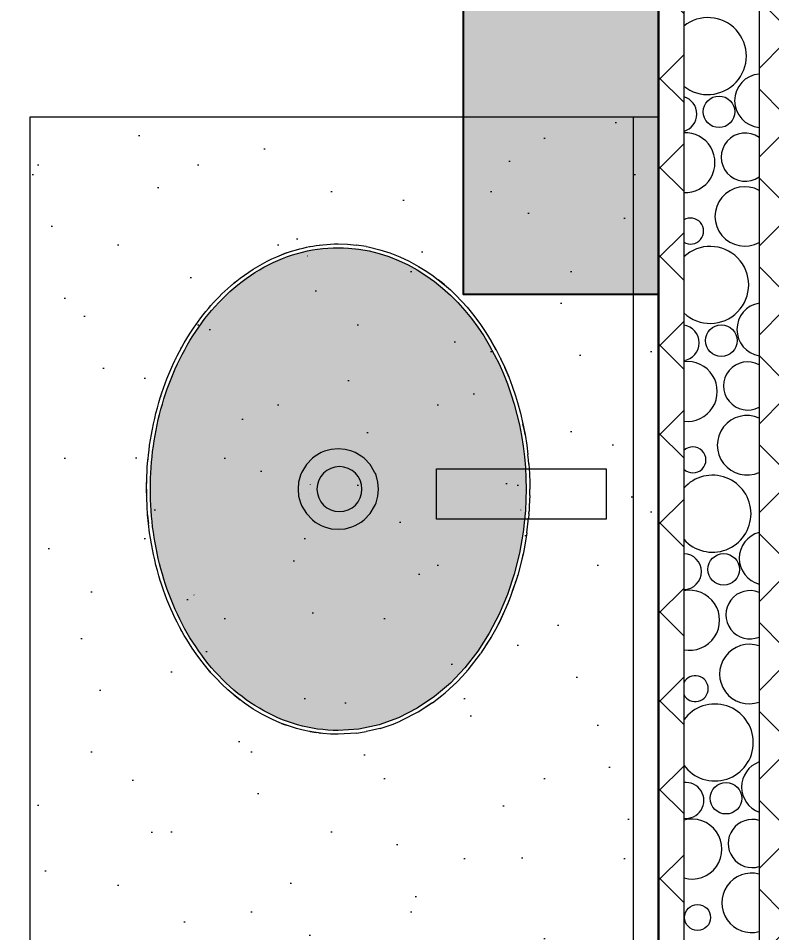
# Model space of a CAD drawing. Header units: metres. Extents: x -1783 to 21505, y -57 to 13660.
# Drawn here: x 12187.9 to 12247.8, y 11976.4 to 12049.1 of the extents above; entities that cross this region are included whole.
import ezdxf

# ---------------------------------------------------------------- set-up
doc = ezdxf.new("R2010")
doc.units = ezdxf.units.M
doc.header["$MEASUREMENT"] = 0
for name, color, linetype, lineweight in [('Bombeiro', 1, 'Continuous', 0), ('LOUCAS-METAIS.ARQ_Caneta_No__96', 252, 'Continuous', 0), ('PAREDE CONSTRUIR_Caneta_No__241', 7, 'Continuous', 13), ('PAREDE CONSTRUIR_Caneta_No__83', 84, 'Continuous', 0), ('PAREDE CONSTRUIR_Caneta_No__96', 252, 'Continuous', 0)]:
    doc.layers.add(name, color=color, linetype=linetype, lineweight=lineweight)
for name, color, linetype in [('colorida chamar atenção', 10, 'Continuous'), ('cotas', 7, 'Continuous'), ('COTAS EXECUTIVO.EXEC', 7, 'Continuous'), ('PAREDE CONSTRUIR', 7, 'Continuous')]:
    doc.layers.add(name, color=color, linetype=linetype)
for name, color, linetype, lineweight, true_color in [('LOUCAS-METAIS.ARQ_Caneta_No__13', 7, 'Continuous', 0, 0xaaaaaa), ('LOUCAS-METAIS.ARQ_Caneta_No__16', 7, 'Continuous', 0, 0xc9c9c9), ('LOUCAS-METAIS.ARQ_Caneta_No__19', 7, 'Continuous', 0, 0xe9e9e9)]:
    doc.layers.add(name, color=color, linetype=linetype, lineweight=lineweight, true_color=true_color)
doc.styles.add('R80', font='romans.shx', dxfattribs={"height": 10})
doc.dimstyles.new('1-50', dxfattribs={"dimtxt": 10, "dimasz": 5, "dimexe": 10, "dimexo": 10, "dimgap": 3, "dimtad": 1, "dimdec": 1, "dimrnd": 1, "dimdsep": 46, "dimtxsty": 'R80', "dimblk": 'DOT', "dimcen": 0, "dimclrd": 252, "dimclre": 252, "dimclrt": 252, "dimadec": 0, "dimazin": 0, "dimtfac": 1, "dimtdec": 1, "dimtix": 1, "dimtmove": 2, "dimatfit": 3, "dimldrblk": 'DOT', "dimfxl": 1, "dimtolj": 1, "dimarcsym": 0})
pattern_1 = [(45, (18585.2446, 16071.2687), (-3.535534, 3.535534), []), (135, (18585.2446, 16071.2687), (3.535534, 3.535534), [])]
pattern_2 = [(45, (18585.245, 16091.269), (-6.363961, 6.363961), [0, -6, 0, -9]), (110, (18605.245, 16091.269), (8.457234, 3.078181), [0, -4.4, 0, -7.6])]

# ---------------------------------------------------------------- blocks, each defined once
blk = doc.blocks.new('_Dot')
at = {"color": 0, "linetype": 'ByBlock', "lineweight": -2}
blk.add_line((-0.5, 0), (-1, 0), dxfattribs=at)
at = {"color": 0, "linetype": 'ByBlock', "const_width": 0.5}
blk.add_lwpolyline([(-0.25, 0, 1), (0.25, 0, 1)], format="xyb", close=True, dxfattribs=at)
blk = doc.blocks.new('*D7145')
at = {"layer": 'COTAS EXECUTIVO.EXEC', "color": 252, "lineweight": -2, "transparency": 16777216}
for p, q in [((12023.841, 12230.899), (13000.517, 12230.899)), ((12990.517, 12225.899), (12990.517, 11987.336)), ((12990.517, 11866.251), (12990.517, 11955.622)), ((12816.357, 11861.251), (13000.517, 11861.251))]:
    blk.add_line(p, q, dxfattribs=at)
at = {"layer": 'COTAS EXECUTIVO.EXEC', "color": 252, "lineweight": -2, "transparency": 16777216, "xscale": 5, "yscale": 5, "zscale": 5}
for p, rotation in [((12990.517, 12230.899), 90), ((12990.517, 11861.251), 270)]:
    blk.add_blockref('_Dot', p, dxfattribs=dict(at, rotation=rotation))
at = {"layer": 'COTAS EXECUTIVO.EXEC', "color": 252, "transparency": 16777216, "insert": (12990.517, 11971.479), "char_height": 10, "attachment_point": 5, "rotation": 90, "style": 'R80'}
blk.add_mtext('\\A1;370', dxfattribs=at)
blk = doc.blocks.new('*D7154')
at = {"layer": 'COTAS EXECUTIVO.EXEC', "color": 252, "lineweight": -2, "transparency": 16777216}
for p, q in [((12023.841, 12230.899), (12498.428, 12230.899)), ((12488.428, 12225.899), (12488.428, 12061.532)), ((12488.428, 11866.251), (12488.428, 12029.818)), ((12796.357, 11861.251), (12478.428, 11861.251))]:
    blk.add_line(p, q, dxfattribs=at)
at = {"layer": 'COTAS EXECUTIVO.EXEC', "color": 252, "lineweight": -2, "transparency": 16777216, "xscale": 5, "yscale": 5, "zscale": 5}
for p, rotation in [((12488.428, 12230.899), 90), ((12488.428, 11861.251), 270)]:
    blk.add_blockref('_Dot', p, dxfattribs=dict(at, rotation=rotation))
at = {"layer": 'COTAS EXECUTIVO.EXEC', "color": 252, "transparency": 16777216, "insert": (12488.428, 12045.675), "char_height": 10, "attachment_point": 5, "rotation": 90, "style": 'R80'}
blk.add_mtext('\\A1;370', dxfattribs=at)
blk = doc.blocks.new('*D7194')
at = {"layer": 'COTAS EXECUTIVO.EXEC', "color": 252, "lineweight": -2, "transparency": 16777216}
for p, q in [((12003.841, 12230.899), (11880.679, 12230.899)), ((11890.679, 12225.899), (11890.679, 12048.186)), ((11890.679, 11866.251), (11890.679, 12016.472)), ((12796.357, 11861.251), (11880.679, 11861.251))]:
    blk.add_line(p, q, dxfattribs=at)
at = {"layer": 'COTAS EXECUTIVO.EXEC', "color": 252, "lineweight": -2, "transparency": 16777216, "xscale": 5, "yscale": 5, "zscale": 5}
for p, rotation in [((11890.679, 12230.899), 90), ((11890.679, 11861.251), 270)]:
    blk.add_blockref('_Dot', p, dxfattribs=dict(at, rotation=rotation))
at = {"layer": 'COTAS EXECUTIVO.EXEC', "color": 252, "transparency": 16777216, "insert": (11890.679, 12032.329), "char_height": 10, "attachment_point": 5, "rotation": 90, "style": 'R80'}
blk.add_mtext('\\A1;370', dxfattribs=at)
blk = doc.blocks.new('*D7218')
at = {"layer": 'COTAS EXECUTIVO.EXEC', "color": 252, "lineweight": -2, "transparency": 16777216}
for p, q in [((12093.841, 12317.396), (12093.841, 12290.462)), ((12238.848, 12056.075), (12238.848, 12310.462)), ((12098.841, 12300.462), (12137.456, 12300.462)), ((12233.848, 12300.462), (12167.741, 12300.462))]:
    blk.add_line(p, q, dxfattribs=at)
at = {"layer": 'COTAS EXECUTIVO.EXEC', "color": 252, "lineweight": -2, "transparency": 16777216, "xscale": 5, "yscale": 5, "zscale": 5, "rotation": 180}
blk.add_blockref('_Dot', (12093.841, 12300.462), dxfattribs=at)
at = {"layer": 'COTAS EXECUTIVO.EXEC', "color": 252, "lineweight": -2, "transparency": 16777216, "xscale": 5, "yscale": 5, "zscale": 5}
blk.add_blockref('_Dot', (12238.848, 12300.462), dxfattribs=at)
at = {"layer": 'COTAS EXECUTIVO.EXEC', "color": 252, "transparency": 16777216, "insert": (12152.598, 12300.462), "char_height": 10, "attachment_point": 5, "style": 'R80'}
blk.add_mtext('\\A1;145', dxfattribs=at)
blk = doc.blocks.new('*D7219')
at = {"layer": 'COTAS EXECUTIVO.EXEC', "color": 252, "lineweight": -2, "transparency": 16777216}
for p, q in [((12238.848, 12056.075), (12238.848, 12310.462)), ((12248.848, 12056.075), (12248.848, 12310.462)), ((12233.848, 12300.462), (12228.848, 12300.462)), ((12238.848, 12300.462), (12248.848, 12300.462)), ((12253.848, 12300.462), (12258.848, 12300.462))]:
    blk.add_line(p, q, dxfattribs=at)
at = {"layer": 'COTAS EXECUTIVO.EXEC', "color": 252, "lineweight": -2, "transparency": 16777216, "xscale": 5, "yscale": 5, "zscale": 5}
blk.add_blockref('_Dot', (12238.848, 12300.462), dxfattribs=at)
at = {"layer": 'COTAS EXECUTIVO.EXEC', "color": 252, "lineweight": -2, "transparency": 16777216, "xscale": 5, "yscale": 5, "zscale": 5, "rotation": 180}
blk.add_blockref('_Dot', (12248.848, 12300.462), dxfattribs=at)
at = {"layer": 'COTAS EXECUTIVO.EXEC', "color": 252, "transparency": 16777216, "insert": (12221.127, 12300.462), "char_height": 10, "attachment_point": 5, "style": 'R80'}
blk.add_mtext('\\A1;10', dxfattribs=at)
blk = doc.blocks.new('*D7220')
at = {"layer": 'COTAS EXECUTIVO.EXEC', "color": 252, "lineweight": -2, "transparency": 16777216}
for p, q in [((12248.848, 12056.075), (12248.848, 12310.462)), ((12519.289, 12056.075), (12519.289, 12310.462)), ((12253.848, 12300.462), (12354.465, 12300.462)), ((12514.289, 12300.462), (12386.179, 12300.462))]:
    blk.add_line(p, q, dxfattribs=at)
at = {"layer": 'COTAS EXECUTIVO.EXEC', "color": 252, "lineweight": -2, "transparency": 16777216, "xscale": 5, "yscale": 5, "zscale": 5, "rotation": 180}
blk.add_blockref('_Dot', (12248.848, 12300.462), dxfattribs=at)
at = {"layer": 'COTAS EXECUTIVO.EXEC', "color": 252, "lineweight": -2, "transparency": 16777216, "xscale": 5, "yscale": 5, "zscale": 5}
blk.add_blockref('_Dot', (12519.289, 12300.462), dxfattribs=at)
at = {"layer": 'COTAS EXECUTIVO.EXEC', "color": 252, "transparency": 16777216, "insert": (12370.322, 12300.462), "char_height": 10, "attachment_point": 5, "style": 'R80'}
blk.add_mtext('\\A1;270', dxfattribs=at)
blk = doc.blocks.new('*D7228')
at = {"layer": 'COTAS EXECUTIVO.EXEC', "color": 252, "lineweight": -2, "transparency": 16777216}
for p, q in [((12913.841, 12036.075), (12913.841, 11758.568)), ((12093.844, 11851.251), (12093.844, 11758.568)), ((12098.844, 11768.568), (12474.239, 11768.568)), ((12908.841, 11768.568), (12505.954, 11768.568))]:
    blk.add_line(p, q, dxfattribs=at)
at = {"layer": 'COTAS EXECUTIVO.EXEC', "color": 252, "lineweight": -2, "transparency": 16777216, "xscale": 5, "yscale": 5, "zscale": 5, "rotation": 180}
blk.add_blockref('_Dot', (12093.844, 11768.568), dxfattribs=at)
at = {"layer": 'COTAS EXECUTIVO.EXEC', "color": 252, "lineweight": -2, "transparency": 16777216, "xscale": 5, "yscale": 5, "zscale": 5}
blk.add_blockref('_Dot', (12913.841, 11768.568), dxfattribs=at)
at = {"layer": 'COTAS EXECUTIVO.EXEC', "color": 252, "transparency": 16777216, "insert": (12490.096, 11768.568), "char_height": 10, "attachment_point": 5, "style": 'R80'}
blk.add_mtext('\\A1;820', dxfattribs=at)
blk = doc.blocks.new('*D7232')
at = {"layer": 'COTAS EXECUTIVO.EXEC', "color": 252, "lineweight": -2, "transparency": 16777216}
for p, q in [((12238.848, 12036.075), (12238.848, 11779.284)), ((12093.844, 11851.251), (12093.844, 11779.284)), ((12098.844, 11789.284), (12137.457, 11789.284)), ((12233.848, 11789.284), (12167.743, 11789.284))]:
    blk.add_line(p, q, dxfattribs=at)
at = {"layer": 'COTAS EXECUTIVO.EXEC', "color": 252, "lineweight": -2, "transparency": 16777216, "xscale": 5, "yscale": 5, "zscale": 5, "rotation": 180}
blk.add_blockref('_Dot', (12093.844, 11789.284), dxfattribs=at)
at = {"layer": 'COTAS EXECUTIVO.EXEC', "color": 252, "lineweight": -2, "transparency": 16777216, "xscale": 5, "yscale": 5, "zscale": 5}
blk.add_blockref('_Dot', (12238.848, 11789.284), dxfattribs=at)
at = {"layer": 'COTAS EXECUTIVO.EXEC', "color": 252, "transparency": 16777216, "insert": (12152.6, 11789.284), "char_height": 10, "attachment_point": 5, "style": 'R80'}
blk.add_mtext('\\A1;145', dxfattribs=at)
blk = doc.blocks.new('*D7233')
at = {"layer": 'COTAS EXECUTIVO.EXEC', "color": 252, "lineweight": -2, "transparency": 16777216}
for p, q in [((12238.848, 12036.075), (12238.848, 11779.284)), ((12248.848, 12036.075), (12248.848, 11779.284)), ((12233.848, 11789.284), (12228.848, 11789.284)), ((12238.848, 11789.284), (12248.848, 11789.284)), ((12253.848, 11789.284), (12258.848, 11789.284))]:
    blk.add_line(p, q, dxfattribs=at)
at = {"layer": 'COTAS EXECUTIVO.EXEC', "color": 252, "lineweight": -2, "transparency": 16777216, "xscale": 5, "yscale": 5, "zscale": 5}
blk.add_blockref('_Dot', (12238.848, 11789.284), dxfattribs=at)
at = {"layer": 'COTAS EXECUTIVO.EXEC', "color": 252, "lineweight": -2, "transparency": 16777216, "xscale": 5, "yscale": 5, "zscale": 5, "rotation": 180}
blk.add_blockref('_Dot', (12248.848, 11789.284), dxfattribs=at)
at = {"layer": 'COTAS EXECUTIVO.EXEC', "color": 252, "transparency": 16777216, "insert": (12221.127, 11789.284), "char_height": 10, "attachment_point": 5, "style": 'R80'}
blk.add_mtext('\\A1;10', dxfattribs=at)
blk = doc.blocks.new('*D7234')
at = {"layer": 'COTAS EXECUTIVO.EXEC', "color": 252, "lineweight": -2, "transparency": 16777216}
for p, q in [((12248.848, 12036.075), (12248.848, 11779.284)), ((12519.289, 12036.075), (12519.289, 11779.284)), ((12253.848, 11789.284), (12354.465, 11789.284)), ((12514.289, 11789.284), (12386.179, 11789.284))]:
    blk.add_line(p, q, dxfattribs=at)
at = {"layer": 'COTAS EXECUTIVO.EXEC', "color": 252, "lineweight": -2, "transparency": 16777216, "xscale": 5, "yscale": 5, "zscale": 5, "rotation": 180}
blk.add_blockref('_Dot', (12248.848, 11789.284), dxfattribs=at)
at = {"layer": 'COTAS EXECUTIVO.EXEC', "color": 252, "lineweight": -2, "transparency": 16777216, "xscale": 5, "yscale": 5, "zscale": 5}
blk.add_blockref('_Dot', (12519.289, 11789.284), dxfattribs=at)
at = {"layer": 'COTAS EXECUTIVO.EXEC', "color": 252, "transparency": 16777216, "insert": (12370.322, 11789.284), "char_height": 10, "attachment_point": 5, "style": 'R80'}
blk.add_mtext('\\A1;270', dxfattribs=at)
blk = doc.blocks.new('*D7273')
at = {"layer": 'COTAS EXECUTIVO.EXEC', "color": 252, "lineweight": -2, "transparency": 16777216}
for p, q in [((12228.848, 12240.899), (12228.848, 12290.293)), ((12238.848, 12056.075), (12238.848, 12290.293)), ((12223.848, 12280.293), (12218.848, 12280.293)), ((12228.848, 12280.293), (12238.848, 12280.293)), ((12243.848, 12280.293), (12248.848, 12280.293))]:
    blk.add_line(p, q, dxfattribs=at)
at = {"layer": 'COTAS EXECUTIVO.EXEC', "color": 252, "lineweight": -2, "transparency": 16777216, "xscale": 5, "yscale": 5, "zscale": 5}
blk.add_blockref('_Dot', (12228.848, 12280.293), dxfattribs=at)
at = {"layer": 'COTAS EXECUTIVO.EXEC', "color": 252, "lineweight": -2, "transparency": 16777216, "xscale": 5, "yscale": 5, "zscale": 5, "rotation": 180}
blk.add_blockref('_Dot', (12238.848, 12280.293), dxfattribs=at)
at = {"layer": 'COTAS EXECUTIVO.EXEC', "color": 252, "transparency": 16777216, "insert": (12211.127, 12280.293), "char_height": 10, "attachment_point": 5, "style": 'R80'}
blk.add_mtext('\\A1;10', dxfattribs=at)
blk = doc.blocks.new('*D7281')
at = {"layer": 'COTAS EXECUTIVO.EXEC', "color": 252, "lineweight": -2, "transparency": 16777216}
for p, q in [((12248.848, 12056.075), (12248.848, 12283.293)), ((12258.537, 12240.899), (12258.537, 12283.293)), ((12243.848, 12273.293), (12238.848, 12273.293)), ((12248.848, 12273.293), (12258.537, 12273.293)), ((12263.537, 12273.293), (12268.537, 12273.293))]:
    blk.add_line(p, q, dxfattribs=at)
at = {"layer": 'COTAS EXECUTIVO.EXEC', "color": 252, "lineweight": -2, "transparency": 16777216, "xscale": 5, "yscale": 5, "zscale": 5}
blk.add_blockref('_Dot', (12248.848, 12273.293), dxfattribs=at)
at = {"layer": 'COTAS EXECUTIVO.EXEC', "color": 252, "lineweight": -2, "transparency": 16777216, "xscale": 5, "yscale": 5, "zscale": 5, "rotation": 180}
blk.add_blockref('_Dot', (12258.537, 12273.293), dxfattribs=at)
at = {"layer": 'COTAS EXECUTIVO.EXEC', "color": 252, "transparency": 16777216, "insert": (12260.316, 12280.293), "char_height": 10, "attachment_point": 5, "style": 'R80'}
blk.add_mtext('\\A1;10', dxfattribs=at)
blk = doc.blocks.new('iluminação')
at = {"layer": 'colorida chamar atenção'}
blk.add_hatch(color=256, dxfattribs=at).paths.add_polyline_path([(15.521, 37.501), (0, 37.501), (0, 0), (15.521, 0)])
blk.add_lwpolyline([(0, 37.501), (15.521, 37.501), (15.521, 0), (0, 0)], close=True, dxfattribs=at)
blk.add_circle((7.761, 44.38), 6.88, dxfattribs=at)
blk = doc.blocks.new('*X55')
at = {"layer": 'PAREDE CONSTRUIR_Caneta_No__96', "color": 252, "linetype": 'Continuous', "lineweight": 0}
for centre, radius in [((-63.41591, -40.29609), 0.01254), ((-63.41406, -40.47809), 0.01254), ((-63.4122, -40.66009), 0.01254), ((-63.41035, -40.84208), 0.01254), ((-63.43298, -40.93693), 0.01034)]:
    blk.add_circle(centre, radius, dxfattribs=at)
for centre, radius, start, end in [((-63.42478, -40.25177), 0.03061, 231.17049, 128.82949), ((-63.38223, -40.28723), 0.02128, 94.69618, 265.30379), ((-63.44783, -40.29787), 0.01429, 285.65983, 74.34014), ((-63.44299, -40.33654), 0.02385, 267.66271, 92.33727), ((-63.39498, -40.33213), 0.01918, 54.96261, 305.03737), ((-63.39549, -40.37931), 0.02365, 60.85653, 299.14345), ((-63.43854, -40.39094), 0.01034, 238.32517, 121.67481), ((-63.42292, -40.43377), 0.03061, 226.56149, 133.43849), ((-63.38037, -40.46922), 0.02128, 99.73005, 260.26993), ((-63.44597, -40.47986), 0.01429, 278.06136, 81.93862), ((-63.44114, -40.51853), 0.02385, 263.19436, 96.80562), ((-63.39312, -40.51413), 0.01918, 61.48139, 298.51858), ((-63.39363, -40.56131), 0.02365, 65.88143, 294.11855), ((-63.43668, -40.57293), 0.01034, 225.21741, 134.78257), ((-63.42107, -40.61576), 0.03061, 221.56994, 138.43004), ((-63.37852, -40.65122), 0.02128, 104.84118, 255.1588), ((-63.44412, -40.66186), 0.01429, 270.60399, 89.39599), ((-63.43929, -40.70053), 0.02385, 258.68392, 101.31606), ((-63.39127, -40.69612), 0.01918, 67.61816, 292.38182), ((-63.39178, -40.7433), 0.02365, 70.71578, 289.2842), ((-63.43483, -40.75493), 0.01034, 207.90323, 152.09675), ((-63.41922, -40.79776), 0.03061, 216.02924, 143.97073), ((-63.37666, -40.83322), 0.02128, 110.07652, 249.92346), ((-63.44226, -40.84386), 0.01429, 263.15691, 96.84306), ((-63.43743, -40.88253), 0.02385, 254.10109, 105.89889), ((-63.38942, -40.87812), 0.01918, 73.4943, 286.50567), ((-63.38993, -40.9253), 0.02365, 75.41105, 284.58892)]:
    blk.add_arc(centre, radius, start, end, dxfattribs=at)
blk = doc.blocks.new('Tap 26')
at = {"layer": 'LOUCAS-METAIS.ARQ_Caneta_No__96', "color": 252, "linetype": 'Continuous', "lineweight": 0, "flags": 128}
blk.add_lwpolyline([(-0.02, -0.115), (0.02, -0.115), (0.02, 0.02), (-0.02, 0.02)], close=True, dxfattribs=at)
blk = doc.blocks.new('Cuba deca Oval 40x30(1)')
at = {"layer": 'LOUCAS-METAIS.ARQ_Caneta_No__19', "linetype": 'Continuous', "lineweight": 0, "true_color": 0x747474}
blk.add_hatch(color=8, dxfattribs=at).paths.add_polyline_path([(0.00757, 0.11996), (0.01009, 0.11211), (0.01312, 0.10444), (0.01665, 0.09697), (0.02064, 0.08971), (0.02507, 0.08271), (0.02992, 0.07595), (0.03515, 0.06947), (0.04075, 0.06328), (0.04667, 0.05737), (0.05291, 0.05176), (0.05942, 0.04646), (0.0662, 0.04146), (0.07322, 0.03676), (0.08045, 0.03238), (0.08788, 0.0283), (0.09549, 0.02453), (0.10326, 0.02107), (0.11117, 0.01792), (0.11921, 0.01507), (0.12736, 0.01253), (0.13561, 0.01029), (0.14395, 0.00835), (0.15235, 0.00671), (0.16081, 0.00537), (0.16932, 0.00433), (0.17787, 0.00359), (0.18642, 0.00315), (0.195, 0.003), (0.21214, 0.00359), (0.22919, 0.00537), (0.24606, 0.00835), (0.26264, 0.01253), (0.27883, 0.01792), (0.29451, 0.02453), (0.30955, 0.03238), (0.3238, 0.04146), (0.33709, 0.05176), (0.34926, 0.06328), (0.36008, 0.07596), (0.36936, 0.08972), (0.37688, 0.10444), (0.38243, 0.11996), (0.38584, 0.13605), (0.387, 0.15249), (0.38693, 0.15662), (0.38671, 0.16075), (0.38635, 0.16487), (0.38584, 0.16896), (0.3852, 0.17302), (0.38441, 0.17705), (0.38349, 0.18106), (0.38243, 0.18504), (0.38124, 0.18898), (0.37991, 0.19289), (0.37846, 0.19675), (0.37688, 0.20056), (0.37518, 0.20432), (0.37335, 0.20803), (0.37142, 0.21169), (0.36936, 0.21528), (0.3672, 0.21882), (0.36493, 0.22229), (0.36256, 0.2257), (0.36008, 0.22905), (0.35751, 0.23232), (0.35485, 0.23553), (0.35209, 0.23866), (0.34925, 0.24172), (0.34633, 0.24471), (0.34333, 0.24763), (0.34025, 0.25047), (0.33709, 0.25324), (0.33387, 0.25593), (0.33057, 0.25854), (0.32722, 0.26108), (0.3238, 0.26354), (0.32032, 0.26593), (0.31678, 0.26824), (0.31319, 0.27047), (0.30955, 0.27262), (0.30586, 0.2747), (0.30212, 0.2767), (0.29834, 0.27862), (0.29451, 0.28047), (0.29065, 0.28224), (0.28674, 0.28393), (0.2828, 0.28554), (0.27883, 0.28708), (0.27483, 0.28854), (0.27079, 0.28993), (0.26673, 0.29124), (0.26264, 0.29247), (0.25852, 0.29363), (0.25439, 0.29471), (0.25023, 0.29572), (0.24605, 0.29665), (0.24186, 0.29751), (0.23765, 0.29829), (0.23342, 0.29899), (0.22919, 0.29963), (0.22494, 0.30018), (0.22068, 0.30067), (0.21641, 0.30107), (0.21214, 0.30141), (0.20786, 0.30167), (0.20358, 0.30185), (0.19929, 0.30196), (0.195, 0.302), (0.19285, 0.30199), (0.1907, 0.30196), (0.18642, 0.30185), (0.18213, 0.30167), (0.17786, 0.30141), (0.17358, 0.30107), (0.16931, 0.30066), (0.16505, 0.30018), (0.1608, 0.29962), (0.15657, 0.29899), (0.15234, 0.29829), (0.14813, 0.2975), (0.14394, 0.29665), (0.13976, 0.29572), (0.1356, 0.29471), (0.13147, 0.29363), (0.12735, 0.29247), (0.12326, 0.29124), (0.1192, 0.28993), (0.11517, 0.28854), (0.11116, 0.28708), (0.10719, 0.28554), (0.10325, 0.28392), (0.09935, 0.28223), (0.09548, 0.28046), (0.09166, 0.27862), (0.08787, 0.27669), (0.08414, 0.27469), (0.08044, 0.27262), (0.0768, 0.27046), (0.07321, 0.26823), (0.06968, 0.26592), (0.0662, 0.26354), (0.06278, 0.26108), (0.05942, 0.25854), (0.05613, 0.25592), (0.0529, 0.25323), (0.04975, 0.25047), (0.04667, 0.24762), (0.04366, 0.24471), (0.04074, 0.24172), (0.0379, 0.23865), (0.03515, 0.23552), (0.03248, 0.23231), (0.02991, 0.22904), (0.02744, 0.2257), (0.02507, 0.22229), (0.0228, 0.21881), (0.02063, 0.21528), (0.01858, 0.21168), (0.01664, 0.20803), (0.01482, 0.20432), (0.01312, 0.20055), (0.01154, 0.19674), (0.01008, 0.19288), (0.00876, 0.18897), (0.00757, 0.18503), (0.00651, 0.18105), (0.00559, 0.17704), (0.0048, 0.17301), (0.00416, 0.16895), (0.00365, 0.16486), (0.00329, 0.16075), (0.00307, 0.15662), (0.003, 0.15249), (0.00307, 0.14838), (0.00329, 0.14425), (0.00416, 0.13604), (0.00559, 0.12795)])
at = {"layer": 'LOUCAS-METAIS.ARQ_Caneta_No__96', "color": 252, "linetype": 'Continuous', "lineweight": 0}
for p, q in [((0.13875, 0.29856), (0.13452, 0.29753)), ((0.143, 0.29952), (0.13875, 0.29856)), ((0.14727, 0.30039), (0.143, 0.29952)), ((0.15156, 0.30119), (0.14727, 0.30039)), ((0.1487, 0.30067), (0.14727, 0.30039)), ((0.15234, 0.29829), (0.14813, 0.2975)), ((0.15156, 0.30119), (0.1487, 0.30067)), ((0.15586, 0.30192), (0.15156, 0.30119)), ((0.15657, 0.29899), (0.15234, 0.29829)), ((0.16018, 0.30257), (0.15586, 0.30192)), ((0.1608, 0.29962), (0.15657, 0.29899)), ((0.16392, 0.30306), (0.16018, 0.30257)), ((0.16505, 0.30018), (0.1608, 0.29962)), ((0.16766, 0.3035), (0.16392, 0.30306)), ((0.16931, 0.30066), (0.16505, 0.30018)), ((0.17107, 0.30385), (0.16766, 0.3035)), ((0.17358, 0.30107), (0.16931, 0.30066)), ((0.17447, 0.30416), (0.17107, 0.30385)), ((0.17175, 0.30392), (0.17107, 0.30385)), ((0.17786, 0.30141), (0.17358, 0.30107)), ((0.17789, 0.30442), (0.17447, 0.30416)), ((0.17501, 0.3042), (0.17485, 0.30419)), ((0.17508, 0.30421), (0.17501, 0.3042)), ((0.18213, 0.30167), (0.17786, 0.30141)), ((0.1813, 0.30463), (0.17789, 0.30442)), ((0.18472, 0.30479), (0.1813, 0.30463)), ((0.18642, 0.30185), (0.18213, 0.30167)), ((0.18814, 0.30491), (0.18472, 0.30479)), ((0.1907, 0.30196), (0.18642, 0.30185)), ((0.19157, 0.30498), (0.18814, 0.30491)), ((0.18991, 0.30495), (0.18971, 0.30494)), ((0.18991, 0.30495), (0.19047, 0.30495)), ((0.19285, 0.30199), (0.1907, 0.30196)), ((0.195, 0.305), (0.19157, 0.30498)), ((0.195, 0.302), (0.19285, 0.30199)), ((0.195, 0.305), (0.20009, 0.30495)), ((0.20186, 0.30491), (0.195, 0.305)), ((0.19929, 0.30196), (0.195, 0.302)), ((0.20358, 0.30185), (0.19929, 0.30196)), ((0.20058, 0.30492), (0.20009, 0.30495)), ((0.2087, 0.30463), (0.20186, 0.30491)), ((0.20786, 0.30167), (0.20358, 0.30185)), ((0.21214, 0.30141), (0.20786, 0.30167)), ((0.21553, 0.30416), (0.2087, 0.30463)), ((0.21641, 0.30107), (0.21214, 0.30141)), ((0.21499, 0.3042), (0.2147, 0.30422)), ((0.21529, 0.30418), (0.21499, 0.3042)), ((0.21553, 0.30416), (0.21826, 0.30392)), ((0.22234, 0.3035), (0.21553, 0.30416)), ((0.22068, 0.30067), (0.21641, 0.30107)), ((0.21826, 0.30392), (0.22234, 0.3035)), ((0.22494, 0.30018), (0.22068, 0.30067)), ((0.22982, 0.30257), (0.22234, 0.3035)), ((0.22919, 0.29963), (0.22494, 0.30018)), ((0.23342, 0.29899), (0.22919, 0.29963)), ((0.23414, 0.30192), (0.22982, 0.30257)), ((0.23765, 0.29829), (0.23342, 0.29899)), ((0.23844, 0.30119), (0.23414, 0.30192)), ((0.24186, 0.29751), (0.23765, 0.29829)), ((0.2413, 0.30067), (0.23844, 0.30119)), ((0.24273, 0.30039), (0.23844, 0.30119)), ((0.24273, 0.30039), (0.2413, 0.30067)), ((0.247, 0.29952), (0.24273, 0.30039)), ((0.25125, 0.29856), (0.247, 0.29952)), ((0.25548, 0.29753), (0.25125, 0.29856)), ((0.11472, 0.29156), (0.11096, 0.29021)), ((0.11849, 0.29285), (0.11472, 0.29156)), ((0.1223, 0.29408), (0.11849, 0.29285)), ((0.12326, 0.29124), (0.1192, 0.28993)), ((0.12104, 0.29368), (0.12083, 0.2936)), ((0.12104, 0.29368), (0.12151, 0.29382)), ((0.12612, 0.29523), (0.1223, 0.29408)), ((0.12735, 0.29247), (0.12326, 0.29124)), ((0.13031, 0.29642), (0.12612, 0.29523)), ((0.13147, 0.29363), (0.12735, 0.29247)), ((0.13452, 0.29753), (0.13031, 0.29642)), ((0.1356, 0.29471), (0.13147, 0.29363)), ((0.13976, 0.29572), (0.1356, 0.29471)), ((0.14394, 0.29665), (0.13976, 0.29572)), ((0.14813, 0.2975), (0.14394, 0.29665)), ((0.24605, 0.29665), (0.24186, 0.29751)), ((0.25023, 0.29572), (0.24605, 0.29665)), ((0.25439, 0.29471), (0.25023, 0.29572)), ((0.25852, 0.29363), (0.25439, 0.29471)), ((0.25969, 0.29642), (0.25548, 0.29753)), ((0.26264, 0.29247), (0.25852, 0.29363)), ((0.26388, 0.29523), (0.25969, 0.29642)), ((0.26673, 0.29124), (0.26264, 0.29247)), ((0.2677, 0.29408), (0.26388, 0.29523)), ((0.27079, 0.28993), (0.26673, 0.29124)), ((0.27151, 0.29285), (0.2677, 0.29408)), ((0.26848, 0.29383), (0.26896, 0.29368)), ((0.26918, 0.2936), (0.26896, 0.29368)), ((0.27528, 0.29156), (0.27151, 0.29285)), ((0.27904, 0.29021), (0.27528, 0.29156)), ((0.09624, 0.28412), (0.09264, 0.28244)), ((0.09987, 0.28574), (0.09624, 0.28412)), ((0.10325, 0.28392), (0.09935, 0.28223)), ((0.10354, 0.2873), (0.09987, 0.28574)), ((0.10719, 0.28554), (0.10325, 0.28392)), ((0.10724, 0.28878), (0.10354, 0.2873)), ((0.10427, 0.2876), (0.10354, 0.2873)), ((0.10594, 0.28827), (0.10427, 0.2876)), ((0.10609, 0.28833), (0.10594, 0.28827)), ((0.11116, 0.28708), (0.10719, 0.28554)), ((0.11096, 0.29021), (0.10724, 0.28878)), ((0.11517, 0.28854), (0.11116, 0.28708)), ((0.1192, 0.28993), (0.11517, 0.28854)), ((0.27483, 0.28854), (0.27079, 0.28993)), ((0.27883, 0.28708), (0.27483, 0.28854)), ((0.2828, 0.28554), (0.27883, 0.28708)), ((0.28276, 0.28878), (0.27904, 0.29021)), ((0.28646, 0.2873), (0.28276, 0.28878)), ((0.28674, 0.28393), (0.2828, 0.28554)), ((0.28406, 0.28827), (0.28391, 0.28832)), ((0.28573, 0.2876), (0.28406, 0.28827)), ((0.28646, 0.2873), (0.28573, 0.2876)), ((0.29013, 0.28574), (0.28646, 0.2873)), ((0.29065, 0.28224), (0.28674, 0.28393)), ((0.29376, 0.28412), (0.29013, 0.28574)), ((0.29736, 0.28244), (0.29376, 0.28412)), ((0.08207, 0.27698), (0.07863, 0.27503)), ((0.08556, 0.27887), (0.08207, 0.27698)), ((0.08344, 0.27773), (0.08207, 0.27698)), ((0.08556, 0.27887), (0.08344, 0.27773)), ((0.08787, 0.27669), (0.08414, 0.27469)), ((0.08908, 0.28069), (0.08556, 0.27887)), ((0.09166, 0.27862), (0.08787, 0.27669)), ((0.09264, 0.28244), (0.08908, 0.28069)), ((0.09132, 0.2818), (0.09089, 0.28158)), ((0.09153, 0.28189), (0.09132, 0.2818)), ((0.09548, 0.28046), (0.09166, 0.27862)), ((0.09935, 0.28223), (0.09548, 0.28046)), ((0.29451, 0.28047), (0.29065, 0.28224)), ((0.29834, 0.27862), (0.29451, 0.28047)), ((0.30092, 0.28069), (0.29736, 0.28244)), ((0.30212, 0.2767), (0.29834, 0.27862)), ((0.29868, 0.2818), (0.29847, 0.28189)), ((0.2991, 0.28158), (0.29868, 0.2818)), ((0.30444, 0.27887), (0.30092, 0.28069)), ((0.30586, 0.2747), (0.30212, 0.2767)), ((0.30793, 0.27698), (0.30444, 0.27887)), ((0.30656, 0.27773), (0.30444, 0.27887)), ((0.30793, 0.27698), (0.30656, 0.27773)), ((0.31137, 0.27503), (0.30793, 0.27698)), ((0.07187, 0.27093), (0.06856, 0.26879)), ((0.07523, 0.27302), (0.07187, 0.27093)), ((0.0768, 0.27046), (0.07321, 0.26823)), ((0.07863, 0.27503), (0.07523, 0.27302)), ((0.08044, 0.27262), (0.0768, 0.27046)), ((0.07729, 0.27425), (0.07708, 0.27411)), ((0.07729, 0.27425), (0.07772, 0.2745)), ((0.08414, 0.27469), (0.08044, 0.27262)), ((0.30955, 0.27262), (0.30586, 0.2747)), ((0.31319, 0.27047), (0.30955, 0.27262)), ((0.31477, 0.27302), (0.31137, 0.27503)), ((0.31229, 0.27449), (0.31271, 0.27425)), ((0.31292, 0.27412), (0.31271, 0.27425)), ((0.31678, 0.26824), (0.31319, 0.27047)), ((0.31813, 0.27093), (0.31477, 0.27302)), ((0.32144, 0.26879), (0.31813, 0.27093)), ((0.05882, 0.26186), (0.0563, 0.2599)), ((0.06138, 0.26377), (0.05882, 0.26186)), ((0.06398, 0.26564), (0.06138, 0.26377)), ((0.0662, 0.26354), (0.06278, 0.26108)), ((0.06625, 0.26723), (0.06398, 0.26564)), ((0.06968, 0.26592), (0.0662, 0.26354)), ((0.06856, 0.26879), (0.06625, 0.26723)), ((0.07321, 0.26823), (0.06968, 0.26592)), ((0.279, 0.26735), (0.27927, 0.26724)), ((0.32032, 0.26593), (0.31678, 0.26824)), ((0.3238, 0.26354), (0.32032, 0.26593)), ((0.32602, 0.26564), (0.32144, 0.26879)), ((0.32722, 0.26108), (0.3238, 0.26354)), ((0.33118, 0.26186), (0.32602, 0.26564)), ((0.33619, 0.2579), (0.33118, 0.26186)), ((0.05136, 0.25586), (0.04895, 0.25377)), ((0.05031, 0.25496), (0.0499, 0.25459)), ((0.05031, 0.25496), (0.05044, 0.25506)), ((0.05381, 0.2579), (0.05136, 0.25586)), ((0.05613, 0.25592), (0.0529, 0.25323)), ((0.0563, 0.2599), (0.05381, 0.2579)), ((0.05942, 0.25854), (0.05613, 0.25592)), ((0.06278, 0.26108), (0.05942, 0.25854)), ((0.33057, 0.25854), (0.32722, 0.26108)), ((0.33387, 0.25593), (0.33057, 0.25854)), ((0.33709, 0.25324), (0.33387, 0.25593)), ((0.34105, 0.25377), (0.33619, 0.2579)), ((0.3392, 0.25534), (0.33969, 0.25496)), ((0.34049, 0.25425), (0.33969, 0.25496)), ((0.04426, 0.24947), (0.04198, 0.24726)), ((0.04667, 0.24762), (0.04366, 0.24471)), ((0.04658, 0.25164), (0.04426, 0.24947)), ((0.04625, 0.25134), (0.04658, 0.25164)), ((0.04895, 0.25377), (0.04658, 0.25164)), ((0.04975, 0.25047), (0.04667, 0.24762)), ((0.0529, 0.25323), (0.04975, 0.25047)), ((0.34025, 0.25047), (0.33709, 0.25324)), ((0.34333, 0.24763), (0.34025, 0.25047)), ((0.34375, 0.25134), (0.34105, 0.25377)), ((0.34574, 0.24947), (0.34105, 0.25377)), ((0.34633, 0.24471), (0.34333, 0.24763)), ((0.34574, 0.24947), (0.34375, 0.25134)), ((0.35026, 0.24501), (0.34574, 0.24947)), ((0.3477, 0.24753), (0.34899, 0.24629)), ((0.03542, 0.24038), (0.03332, 0.238)), ((0.03756, 0.24271), (0.03542, 0.24038)), ((0.03974, 0.24501), (0.03756, 0.24271)), ((0.04074, 0.24172), (0.0379, 0.23865)), ((0.04198, 0.24726), (0.03974, 0.24501)), ((0.04366, 0.24471), (0.04074, 0.24172)), ((0.04101, 0.24629), (0.04089, 0.24616)), ((0.04101, 0.24629), (0.04123, 0.2465)), ((0.34925, 0.24172), (0.34633, 0.24471)), ((0.34933, 0.24592), (0.34899, 0.24629)), ((0.35209, 0.23866), (0.34925, 0.24172)), ((0.35459, 0.24038), (0.35026, 0.24501)), ((0.35872, 0.23558), (0.35459, 0.24038)), ((0.02929, 0.23313), (0.02736, 0.23063)), ((0.03128, 0.23558), (0.02929, 0.23313)), ((0.03071, 0.23488), (0.03128, 0.23558)), ((0.03332, 0.238), (0.03128, 0.23558)), ((0.03243, 0.23695), (0.03204, 0.23648)), ((0.03249, 0.23702), (0.03243, 0.23695)), ((0.03515, 0.23552), (0.03248, 0.23231)), ((0.0379, 0.23865), (0.03515, 0.23552)), ((0.35485, 0.23553), (0.35209, 0.23866)), ((0.35751, 0.23232), (0.35485, 0.23553)), ((0.35757, 0.23695), (0.35709, 0.23747)), ((0.35843, 0.23592), (0.35757, 0.23695)), ((0.36264, 0.23063), (0.35872, 0.23558)), ((0.35872, 0.23558), (0.35929, 0.23488)), ((0.35929, 0.23488), (0.36264, 0.23063)), ((0.02481, 0.22718), (0.02238, 0.22366)), ((0.02468, 0.22699), (0.02466, 0.22696)), ((0.02468, 0.22699), (0.02469, 0.227)), ((0.02736, 0.23063), (0.02481, 0.22718)), ((0.02744, 0.2257), (0.02507, 0.22229)), ((0.02991, 0.22904), (0.02744, 0.2257)), ((0.03248, 0.23231), (0.02991, 0.22904)), ((0.36008, 0.22905), (0.35751, 0.23232)), ((0.36256, 0.2257), (0.36008, 0.22905)), ((0.36493, 0.22229), (0.36256, 0.2257)), ((0.36519, 0.22718), (0.36264, 0.23063)), ((0.36762, 0.22366), (0.36519, 0.22718)), ((0.02005, 0.22008), (0.01783, 0.21643)), ((0.02238, 0.22366), (0.02005, 0.22008)), ((0.0228, 0.21881), (0.02063, 0.21528)), ((0.02507, 0.22229), (0.0228, 0.21881)), ((0.3672, 0.21882), (0.36493, 0.22229)), ((0.36936, 0.21528), (0.3672, 0.21882)), ((0.36995, 0.22008), (0.36762, 0.22366)), ((0.37217, 0.21643), (0.36995, 0.22008)), ((0.01575, 0.21276), (0.01379, 0.20904)), ((0.01783, 0.21643), (0.01575, 0.21276)), ((0.01858, 0.21168), (0.01664, 0.20803)), ((0.02063, 0.21528), (0.01858, 0.21168)), ((0.37142, 0.21169), (0.36936, 0.21528)), ((0.37335, 0.20803), (0.37142, 0.21169)), ((0.37425, 0.21276), (0.37217, 0.21643)), ((0.37621, 0.20904), (0.37425, 0.21276)), ((0.01195, 0.20526), (0.01023, 0.20143)), ((0.01379, 0.20904), (0.01195, 0.20526)), ((0.01482, 0.20432), (0.01312, 0.20055)), ((0.01664, 0.20803), (0.01482, 0.20432)), ((0.37518, 0.20432), (0.37335, 0.20803)), ((0.37688, 0.20056), (0.37518, 0.20432)), ((0.37805, 0.20526), (0.37621, 0.20904)), ((0.37977, 0.20143), (0.37805, 0.20526)), ((0.00863, 0.19754), (0.00716, 0.19361)), ((0.00813, 0.19624), (0.00863, 0.19754)), ((0.01023, 0.20143), (0.00863, 0.19754)), ((0.01154, 0.19674), (0.01008, 0.19288)), ((0.01312, 0.20055), (0.01154, 0.19674)), ((0.37846, 0.19675), (0.37688, 0.20056)), ((0.37991, 0.19289), (0.37846, 0.19675)), ((0.38137, 0.19754), (0.37977, 0.20143)), ((0.38137, 0.19754), (0.38187, 0.19624)), ((0.38284, 0.19361), (0.38137, 0.19754)), ((0.00582, 0.18964), (0.00462, 0.18563)), ((0.00716, 0.19361), (0.00582, 0.18964)), ((0.00716, 0.19361), (0.00813, 0.19624)), ((0.01008, 0.19288), (0.00876, 0.18897)), ((0.38124, 0.18898), (0.37991, 0.19289)), ((0.38187, 0.19624), (0.38284, 0.19361)), ((0.38418, 0.18964), (0.38284, 0.19361)), ((0.38538, 0.18563), (0.38418, 0.18964)), ((0.00392, 0.18305), (0.00328, 0.18046)), ((0.00462, 0.18563), (0.00392, 0.18305)), ((0.00757, 0.18503), (0.00651, 0.18105)), ((0.00876, 0.18897), (0.00757, 0.18503)), ((0.18144, 0.18149), (0.18272, 0.18205)), ((0.18272, 0.18205), (0.18401, 0.18255)), ((0.18401, 0.18255), (0.18937, 0.184)), ((0.18937, 0.184), (0.195, 0.1845)), ((0.195, 0.1845), (0.20063, 0.184)), ((0.20063, 0.184), (0.20599, 0.18255)), ((0.20599, 0.18255), (0.20728, 0.18205)), ((0.20728, 0.18205), (0.20856, 0.18149)), ((0.38243, 0.18504), (0.38124, 0.18898)), ((0.38349, 0.18106), (0.38243, 0.18504)), ((0.38672, 0.18046), (0.38538, 0.18563)), ((0.00216, 0.17524), (0.00169, 0.17261)), ((0.00216, 0.17524), (0.00207, 0.17477)), ((0.00269, 0.17785), (0.00216, 0.17524)), ((0.00328, 0.18046), (0.00269, 0.17785)), ((0.00559, 0.17704), (0.0048, 0.17301)), ((0.00651, 0.18105), (0.00559, 0.17704)), ((0.00956, 0.17708), (0.00949, 0.17675)), ((0.17044, 0.17301), (0.17548, 0.17785)), ((0.17548, 0.17785), (0.18144, 0.18149)), ((0.19148, 0.17472), (0.19154, 0.17473)), ((0.19846, 0.17473), (0.19852, 0.17472)), ((0.20856, 0.18149), (0.21452, 0.17785)), ((0.21452, 0.17785), (0.21956, 0.17301)), ((0.38441, 0.17705), (0.38349, 0.18106)), ((0.3852, 0.17302), (0.38441, 0.17705)), ((0.38784, 0.17524), (0.38672, 0.18046)), ((0.38793, 0.17477), (0.38784, 0.17524)), ((0.38873, 0.16997), (0.38784, 0.17524)), ((0.38793, 0.17477), (0.38873, 0.16997)), ((0.00091, 0.16732), (0.00061, 0.16465)), ((0.00127, 0.16997), (0.00091, 0.16732)), ((0.00169, 0.17261), (0.00127, 0.16997)), ((0.00416, 0.16895), (0.00365, 0.16486)), ((0.0048, 0.17301), (0.00416, 0.16895)), ((0.16597, 0.16595), (0.16875, 0.1708)), ((0.16875, 0.1708), (0.17044, 0.17301)), ((0.21956, 0.17301), (0.22125, 0.1708)), ((0.22125, 0.1708), (0.22403, 0.16595)), ((0.38584, 0.16896), (0.3852, 0.17302)), ((0.38635, 0.16487), (0.38584, 0.16896)), ((0.38939, 0.16465), (0.38873, 0.16997)), ((0.38898, 0.16794), (0.38913, 0.16699)), ((0.00035, 0.16162), (0.00015, 0.15857)), ((0.00061, 0.16465), (0.00035, 0.16162)), ((0.00087, 0.16699), (0.00089, 0.16706)), ((0.00087, 0.16693), (0.00087, 0.16699)), ((0.00329, 0.16075), (0.00307, 0.15662)), ((0.00365, 0.16486), (0.00329, 0.16075)), ((0.16348, 0.15801), (0.16491, 0.16339)), ((0.16491, 0.16339), (0.16597, 0.16595)), ((0.22403, 0.16595), (0.22509, 0.16339)), ((0.22509, 0.16339), (0.22652, 0.15801)), ((0.38671, 0.16075), (0.38635, 0.16487)), ((0.38693, 0.15662), (0.38671, 0.16075)), ((0.38915, 0.16653), (0.38913, 0.16699)), ((0.38985, 0.15857), (0.38939, 0.16465)), ((0.00004, 0.15553), (0, 0.15249)), ((0.00015, 0.15857), (0.00004, 0.15553)), ((0.00307, 0.15662), (0.003, 0.15249)), ((0.163, 0.1525), (0.16348, 0.15801)), ((0.22652, 0.15801), (0.227, 0.1525)), ((0.387, 0.15249), (0.38693, 0.15662)), ((0.39, 0.15249), (0.38985, 0.15857)), ((0, 0.15249), (0.00022, 0.14523)), ((0.003, 0.15249), (0.00307, 0.14838)), ((0.00307, 0.14838), (0.00329, 0.14425)), ((0.16348, 0.14699), (0.163, 0.1525)), ((0.16491, 0.14161), (0.16348, 0.14699)), ((0.22652, 0.14699), (0.22509, 0.14161)), ((0.227, 0.1525), (0.22652, 0.14699)), ((0.38584, 0.13605), (0.387, 0.15249)), ((0.38911, 0.13791), (0.39, 0.15249)), ((0.00022, 0.14523), (0.00088, 0.13796)), ((0.00329, 0.14425), (0.00416, 0.13604)), ((0.16597, 0.13905), (0.16491, 0.14161)), ((0.16875, 0.1342), (0.16597, 0.13905)), ((0.22403, 0.13905), (0.22125, 0.1342)), ((0.22509, 0.14161), (0.22403, 0.13905)), ((0.00087, 0.13801), (0.00087, 0.13806)), ((0.00088, 0.13799), (0.00087, 0.13801)), ((0.00207, 0.13023), (0.00088, 0.13796)), ((0.00416, 0.13604), (0.00559, 0.12795)), ((0.17044, 0.13199), (0.16875, 0.1342)), ((0.17548, 0.12715), (0.17044, 0.13199)), ((0.21956, 0.13199), (0.21452, 0.12715)), ((0.22125, 0.1342), (0.21956, 0.13199)), ((0.38243, 0.11996), (0.38584, 0.13605)), ((0.38911, 0.13791), (0.38793, 0.13023)), ((0.38913, 0.13801), (0.38912, 0.13796)), ((0.00207, 0.13023), (0.00239, 0.12859)), ((0.00239, 0.12859), (0.00462, 0.11937)), ((0.00559, 0.12795), (0.00757, 0.11996)), ((0.18144, 0.12351), (0.17548, 0.12715)), ((0.21452, 0.12715), (0.20856, 0.12351)), ((0.38538, 0.11937), (0.38738, 0.1275)), ((0.38738, 0.1275), (0.38793, 0.13023)), ((0.00462, 0.11937), (0.00716, 0.11139)), ((0.00757, 0.11996), (0.01009, 0.11211)), ((0.18272, 0.12295), (0.18144, 0.12351)), ((0.18401, 0.12244), (0.18272, 0.12295)), ((0.18937, 0.121), (0.18401, 0.12244)), ((0.195, 0.1205), (0.18937, 0.121)), ((0.20063, 0.121), (0.195, 0.1205)), ((0.20599, 0.12244), (0.20063, 0.121)), ((0.20728, 0.12295), (0.20599, 0.12244)), ((0.20856, 0.12351), (0.20728, 0.12295)), ((0.37688, 0.10444), (0.38243, 0.11996)), ((0.38532, 0.11914), (0.38187, 0.10876)), ((0.38532, 0.11914), (0.38538, 0.11937)), ((0.00716, 0.11139), (0.00813, 0.10876)), ((0.01009, 0.11211), (0.01312, 0.10444)), ((0.00813, 0.10876), (0.01023, 0.10357)), ((0.01023, 0.10357), (0.01379, 0.09596)), ((0.01312, 0.10444), (0.01665, 0.09697)), ((0.36936, 0.08972), (0.37688, 0.10444)), ((0.37195, 0.08819), (0.37964, 0.10326)), ((0.37217, 0.08857), (0.37964, 0.10326)), ((0.38187, 0.10876), (0.37964, 0.10326)), ((0.37977, 0.10357), (0.37973, 0.1035)), ((0.01379, 0.09596), (0.01783, 0.08857)), ((0.01665, 0.09697), (0.02064, 0.08971)), ((0.01783, 0.08857), (0.02113, 0.08322)), ((0.02064, 0.08971), (0.02507, 0.08271)), ((0.36008, 0.07596), (0.36936, 0.08972)), ((0.36495, 0.07749), (0.37195, 0.08819)), ((0.37217, 0.08857), (0.37195, 0.08819)), ((0.02113, 0.08322), (0.02468, 0.07801)), ((0.02507, 0.08271), (0.02992, 0.07595)), ((0.36532, 0.07801), (0.36921, 0.084)), ((0.02466, 0.07803), (0.02468, 0.07801)), ((0.0247, 0.07798), (0.02468, 0.07801)), ((0.02468, 0.07801), (0.02845, 0.07295)), ((0.02845, 0.07295), (0.03244, 0.06804)), ((0.03071, 0.07012), (0.02845, 0.07295)), ((0.02992, 0.07595), (0.03515, 0.06947)), ((0.34926, 0.06328), (0.36008, 0.07596)), ((0.36495, 0.07749), (0.35929, 0.07012)), ((0.36532, 0.07801), (0.3651, 0.07772)), ((0.03244, 0.06804), (0.03071, 0.07012)), ((0.03244, 0.06804), (0.03663, 0.06329)), ((0.03515, 0.06947), (0.04075, 0.06328)), ((0.34824, 0.05796), (0.35701, 0.0674)), ((0.35929, 0.07012), (0.35701, 0.0674)), ((0.35747, 0.06794), (0.35757, 0.06805)), ((0.03663, 0.06329), (0.04101, 0.0587)), ((0.04075, 0.06328), (0.04667, 0.05737)), ((0.04101, 0.0587), (0.04558, 0.05428)), ((0.33709, 0.05176), (0.34926, 0.06328)), ((0.34899, 0.05871), (0.34849, 0.05823)), ((0.34899, 0.05871), (0.35338, 0.06349)), ((0.04558, 0.05428), (0.04625, 0.05366)), ((0.04558, 0.05428), (0.05032, 0.05003)), ((0.04625, 0.05366), (0.05032, 0.05003)), ((0.04667, 0.05737), (0.05291, 0.05176)), ((0.05291, 0.05176), (0.05942, 0.04646)), ((0.3238, 0.04146), (0.33709, 0.05176)), ((0.33873, 0.04921), (0.34375, 0.05366)), ((0.34375, 0.05366), (0.34824, 0.05796)), ((0.05033, 0.05002), (0.05031, 0.05004)), ((0.05032, 0.05003), (0.05701, 0.04453)), ((0.05701, 0.04453), (0.06398, 0.03936)), ((0.05942, 0.04646), (0.0662, 0.04146)), ((0.33873, 0.04921), (0.32602, 0.03936)), ((0.33969, 0.05004), (0.33942, 0.04983)), ((0.06398, 0.03936), (0.07051, 0.03494)), ((0.0662, 0.04146), (0.07322, 0.03676)), ((0.07322, 0.03676), (0.08045, 0.03238)), ((0.30955, 0.03238), (0.3238, 0.04146)), ((0.31214, 0.03041), (0.32552, 0.039)), ((0.32602, 0.03936), (0.32552, 0.039)), ((0.07051, 0.03494), (0.07723, 0.03078)), ((0.07723, 0.03078), (0.08412, 0.0269)), ((0.08344, 0.02726), (0.07723, 0.03078)), ((0.07727, 0.03076), (0.07729, 0.03075)), ((0.08045, 0.03238), (0.08788, 0.0283)), ((0.29451, 0.02453), (0.30955, 0.03238)), ((0.30656, 0.02726), (0.31214, 0.03041)), ((0.31271, 0.03075), (0.31231, 0.03052)), ((0.31271, 0.03075), (0.31927, 0.03499)), ((0.08412, 0.0269), (0.08344, 0.02726)), ((0.08412, 0.0269), (0.09118, 0.02327)), ((0.08788, 0.0283), (0.09549, 0.02453)), ((0.09118, 0.02327), (0.09838, 0.01991)), ((0.09124, 0.02324), (0.09132, 0.0232)), ((0.09132, 0.0232), (0.09148, 0.02313)), ((0.09549, 0.02453), (0.10326, 0.02107)), ((0.27883, 0.01792), (0.29451, 0.02453)), ((0.28336, 0.01645), (0.29804, 0.02289)), ((0.29804, 0.02289), (0.28573, 0.0174)), ((0.29804, 0.02289), (0.30656, 0.02726)), ((0.29844, 0.0231), (0.29868, 0.0232)), ((0.29868, 0.0232), (0.30656, 0.02726)), ((0.10427, 0.0174), (0.09838, 0.01991)), ((0.09838, 0.01991), (0.10572, 0.01682)), ((0.10326, 0.02107), (0.11117, 0.01792)), ((0.10572, 0.01682), (0.10427, 0.0174)), ((0.10572, 0.01682), (0.11318, 0.01398)), ((0.10577, 0.0168), (0.10594, 0.01673)), ((0.10594, 0.01673), (0.10613, 0.01666)), ((0.11117, 0.01792), (0.11921, 0.01507)), ((0.11921, 0.01507), (0.12736, 0.01253)), ((0.26264, 0.01253), (0.27883, 0.01792)), ((0.26819, 0.01108), (0.28336, 0.01645)), ((0.28573, 0.0174), (0.28336, 0.01645)), ((0.284, 0.01671), (0.28406, 0.01673)), ((0.11318, 0.01398), (0.12074, 0.01142)), ((0.12074, 0.01142), (0.12612, 0.00976)), ((0.12096, 0.01135), (0.12104, 0.01132)), ((0.12612, 0.00976), (0.13452, 0.00747)), ((0.12736, 0.01253), (0.13561, 0.01029)), ((0.13452, 0.00747), (0.143, 0.00548)), ((0.13561, 0.01029), (0.14395, 0.00835)), ((0.14395, 0.00835), (0.15235, 0.00671)), ((0.21162, 0.00744), (0.21172, 0.00745)), ((0.22919, 0.00537), (0.24606, 0.00835)), ((0.24606, 0.00835), (0.26264, 0.01253)), ((0.24679, 0.00544), (0.26348, 0.00965)), ((0.26348, 0.00965), (0.26819, 0.01108)), ((0.26388, 0.00976), (0.26348, 0.00965)), ((0.26896, 0.01132), (0.26835, 0.01113)), ((0.26896, 0.01132), (0.27632, 0.01396)), ((0.1487, 0.00433), (0.143, 0.00548)), ((0.143, 0.00548), (0.15156, 0.0038)), ((0.15156, 0.0038), (0.1487, 0.00433)), ((0.15156, 0.0038), (0.16018, 0.00243)), ((0.15235, 0.00671), (0.16081, 0.00537)), ((0.16018, 0.00243), (0.16761, 0.0015)), ((0.16081, 0.00537), (0.16932, 0.00433)), ((0.17175, 0.00108), (0.16761, 0.0015)), ((0.16932, 0.00433), (0.17787, 0.00359)), ((0.17507, 0.00079), (0.17175, 0.00108)), ((0.17501, 0.0008), (0.17502, 0.0008)), ((0.17503, 0.0008), (0.17507, 0.00079)), ((0.17507, 0.00079), (0.18255, 0.00031)), ((0.17787, 0.00359), (0.18642, 0.00315)), ((0.18255, 0.00031), (0.19003, 0.00005)), ((0.18642, 0.00315), (0.195, 0.003)), ((0.18983, 0.00006), (0.18991, 0.00005)), ((0.18996, 0.00005), (0.18991, 0.00005)), ((0.19003, 0.00005), (0.195, 0)), ((0.195, 0.003), (0.21214, 0.00359)), ((0.20009, 0.00005), (0.195, 0)), ((0.20009, 0.00005), (0.20832, 0.00046)), ((0.20832, 0.00046), (0.21245, 0.00061)), ((0.21214, 0.00359), (0.22919, 0.00537)), ((0.21445, 0.00077), (0.21245, 0.00061)), ((0.21445, 0.00077), (0.21499, 0.0008)), ((0.21499, 0.0008), (0.21826, 0.00108)), ((0.22982, 0.00243), (0.21826, 0.00108)), ((0.22982, 0.00243), (0.2413, 0.00433)), ((0.2413, 0.00433), (0.24679, 0.00544)), ((0.247, 0.00548), (0.24686, 0.00546)), ((0.247, 0.00548), (0.25203, 0.00676))]:
    blk.add_line(p, q, dxfattribs=at)
blk.add_circle((0.195, 0.15153), 0.01791, dxfattribs=at)

msp = doc.modelspace()

# ---------------------------------------------------------------- hatches: boundary and pattern name
at = {"layer": 'cotas'}
h = msp.add_hatch(color=7, dxfattribs=at)
h.dxf.hatch_style = 1
h.paths.add_polyline_path([(21504.961, 13659.963), (10304.961, 13659.963), (10304.961, 5739.963), (21504.961, 5739.963)])
h.paths.add_polyline_path([(10571.627, 13593.296), (21371.627, 13593.296), (21371.627, 5806.63), (10571.627, 5806.63)], flags=16)
at = {"layer": 'LOUCAS-METAIS.ARQ_Caneta_No__16', "linetype": 'Continuous', "lineweight": 0, "true_color": 0xc9c9c9}
h = msp.add_hatch(dxfattribs=at)
h.set_pattern_fill('HAIE_OD_LEGENDA_0006', color=9, scale=100, style=0, pattern_type=2)
h.set_pattern_definition(pattern_2)
h.paths.add_polyline_path([(12236.848, 11863.251), (12236.848, 12041.251), (12188.848, 12041.251), (12188.848, 11863.251)])
h = msp.add_hatch(dxfattribs=at)
h.set_pattern_fill('HAIE_OD_LEGENDA_0006', color=9, scale=100, style=0, pattern_type=2)
h.set_pattern_definition(pattern_2)
h.paths.add_polyline_path([(12238.848, 11863.251), (12238.848, 12041.251), (12236.848, 12041.251), (12236.848, 11863.251)])
at = {"layer": 'PAREDE CONSTRUIR_Caneta_No__83', "linetype": 'Continuous', "lineweight": 0}
h = msp.add_hatch(dxfattribs=at)
h.set_pattern_fill('PLACOMUR_0006', color=84, scale=100, style=0, pattern_type=2)
h.set_pattern_definition(pattern_1)
h.paths.add_polyline_path([(12238.848, 12230.899), (12238.848, 11861.251), (12240.848, 11861.251), (12240.848, 12230.899)])
h = msp.add_hatch(dxfattribs=at)
h.set_pattern_fill('PLACOMUR_0006', color=84, scale=100, style=0, pattern_type=2)
h.set_pattern_definition(pattern_1)
h.paths.add_polyline_path([(12246.848, 12230.899), (12246.848, 11861.251), (12248.848, 11861.251), (12248.848, 12230.899)])

# ---------------------------------------------------------------- linework, layer by layer
at = {"layer": 'COTAS EXECUTIVO.EXEC', "flags": 128}
msp.add_lwpolyline([(12238.848, 12230.899), (11953.841, 12230.899), (11953.841, 11861.251), (12238.848, 11861.251)], close=True, dxfattribs=at)
at = {"layer": 'LOUCAS-METAIS.ARQ_Caneta_No__13', "color": 253, "linetype": 'Continuous', "lineweight": 0, "true_color": 0xaaaaaa, "flags": 128}
for points in [[(12188.848, 12041.251), (12236.848, 12041.251)], [(12188.848, 11863.251), (12188.848, 12041.251)], [(12236.848, 12041.251), (12238.848, 12041.251)], [(12236.848, 11863.251), (12236.848, 12041.251)], [(12238.848, 11863.251), (12238.848, 12041.251)]]:
    msp.add_lwpolyline(points, dxfattribs=at)
at = {"layer": 'PAREDE CONSTRUIR_Caneta_No__241', "color": 7, "linetype": 'Continuous', "lineweight": 13}
for p, q in [((12240.848, 12230.899), (12240.848, 11861.251)), ((12246.848, 12230.899), (12246.848, 11861.251))]:
    msp.add_line(p, q, dxfattribs=at)
at = {"layer": 'PAREDE CONSTRUIR_Caneta_No__241', "color": 7, "linetype": 'Continuous', "lineweight": 13, "flags": 128}
msp.add_lwpolyline([(12238.848, 12230.899), (12238.848, 11861.251)], dxfattribs=at)

# ---------------------------------------------------------------- block references
at = {"layer": 'Bombeiro'}
msp.add_blockref('iluminação', (12223.327, 12027.125), dxfattribs=at)
at = {"layer": 'LOUCAS-METAIS.ARQ_Caneta_No__96', "color": 252, "linetype": 'Continuous', "lineweight": 0, "xscale": -100, "yscale": 100, "zscale": 100}
for name, p, rotation in [('Cuba deca Oval 40x30(1)', (12228.603, 12031.151), 90), ('Tap 26', (12232.685, 12011.251), 270)]:
    msp.add_blockref(name, p, dxfattribs=dict(at, rotation=rotation))
at = {"layer": 'PAREDE CONSTRUIR', "color": 7, "lineweight": 13, "xscale": 100, "yscale": 100, "zscale": 100}
msp.add_blockref('*X55', (18585.245, 16071.269), dxfattribs=at)

# ---------------------------------------------------------------- dimensions: what is measured, and where the dimension line sits
at = {"layer": 'COTAS EXECUTIVO.EXEC'}
for base, p1, p2, picture, middle in [((12238.848, 12300.462), (12093.841, 12327.396), (12238.848, 12046.075), '*D7218', (12152.598, 12300.462)), ((12248.848, 12300.462), (12238.848, 12046.075), (12248.848, 12046.075), '*D7219', (12221.127, 12300.462)), ((12519.289, 12300.462), (12248.848, 12046.075), (12519.289, 12046.075), '*D7220', (12370.322, 12300.462)), ((12238.848, 12280.293), (12228.848, 12230.899), (12238.848, 12046.075), '*D7273', (12211.127, 12280.293)), ((12258.537, 12273.293), (12248.848, 12046.075), (12258.537, 12230.899), '*D7281', (12260.316, 12280.293)), ((12913.841, 11768.568), (12093.844, 11861.251), (12913.841, 12046.075), '*D7228', (12490.096, 11768.568)), ((12238.848, 11789.284), (12093.844, 11861.251), (12238.848, 12046.075), '*D7232', (12152.6, 11789.284)), ((12248.848, 11789.284), (12238.848, 12046.075), (12248.848, 12046.075), '*D7233', (12221.127, 11789.284)), ((12519.289, 11789.284), (12248.848, 12046.075), (12519.289, 12046.075), '*D7234', (12370.322, 11789.284))]:
    dim = msp.add_linear_dim(base=base, p1=p1, p2=p2, dimstyle='1-50', dxfattribs=at)
    dim.commit()
    dim.dimension.update_dxf_attribs({"geometry": picture, "text_midpoint": middle, "dimtype": 160})
for base, picture, middle in [((11890.679, 12230.899), '*D7194', (11890.679, 12032.329)), ((12990.517, 12230.899), '*D7145', (12990.517, 11971.479)), ((12488.428, 12230.899), '*D7154', (12488.428, 12045.675))]:
    dim = msp.add_linear_dim(base=base, p1=(12806.357, 11861.251), p2=(12013.841, 12230.899), angle=90, dimstyle='1-50', dxfattribs=at)
    dim.commit()
    dim.dimension.update_dxf_attribs({"geometry": picture, "text_midpoint": middle, "dimtype": 160})

doc.saveas('drawing.dxf')
